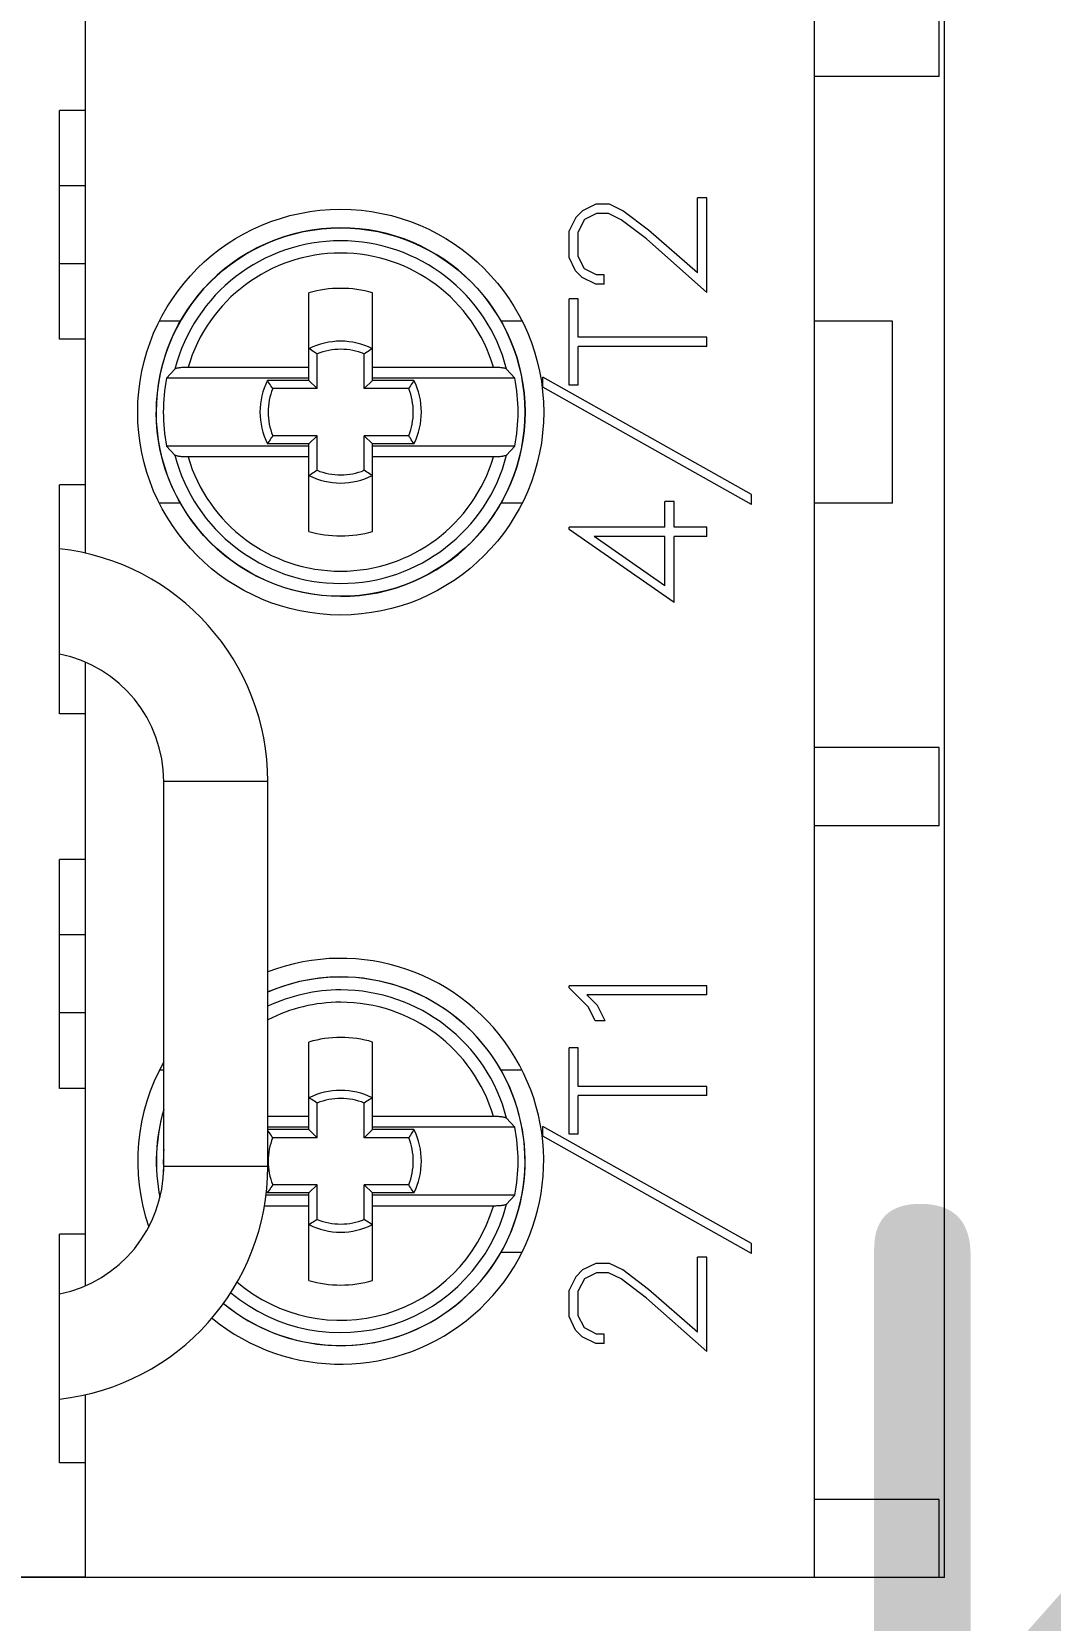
# Model space of a CAD drawing. Header units: millimetres. Extents: x 0 to 69574, y -5 to 41746.
# Drawn here: x 39264.15 to 39283.72, y 20005.02 to 20035.55 of the extents above; entities that cross this region are included whole.
import ezdxf
from ezdxf.enums import TextEntityAlignment as Align

# ---------------------------------------------------------------- set-up
doc = ezdxf.new("R2010")
doc.units = ezdxf.units.MM
doc.set_wipeout_variables(frame=1)
doc.layers.add('000-PI-Oprema', color=30, linetype='Continuous', lineweight=5)
doc.layers.add('000-PI_TEXT', color=7, linetype='Continuous')
doc.styles.add('PI0', font='isocpeur.ttf', dxfattribs={"width": 0.9})

# ---------------------------------------------------------------- blocks, each defined once
blk = doc.blocks.new('3RW4026-1BB14')
blk.add_wipeout([(45618.425, 37573.123), (45663.225, 37573.123), (45663.225, 37448.123), (45618.425, 37448.123)]).dxf.layer = '000-PI-Oprema'
at = {"layer": '000-PI-Oprema'}
for p, q in [((45618.425, 37448.123), (45618.425, 37542.623)), ((45618.43, 37464.623), (45618.43, 37478.623)), ((45620.625, 37465.123), (45625.025, 37465.123)), ((45620.625, 37464.623), (45620.625, 37465.123)), ((45625.025, 37464.623), (45625.025, 37465.123)), ((45627.825, 37465.123), (45632.225, 37465.123)), ((45627.825, 37464.623), (45627.825, 37465.123)), ((45629.275, 37464.623), (45629.275, 37465.123)), ((45630.775, 37464.623), (45630.775, 37465.123)), ((45632.225, 37464.623), (45632.225, 37465.123)), ((45635.025, 37465.123), (45639.425, 37465.123)), ((45635.025, 37464.623), (45635.025, 37465.123)), ((45639.425, 37464.623), (45639.425, 37465.123)), ((45642.225, 37465.123), (45646.625, 37465.123)), ((45642.225, 37464.623), (45642.225, 37465.123)), ((45643.675, 37464.623), (45643.675, 37465.123)), ((45645.175, 37464.623), (45645.175, 37465.123)), ((45646.625, 37464.623), (45646.625, 37465.123)), ((45618.425, 37464.623), (45618.43, 37464.623)), ((45618.43, 37464.623), (45620.625, 37464.623)), ((45620.625, 37464.623), (45621.937, 37464.623)), ((45624.033, 37464.623), (45627.825, 37464.623)), ((45627.825, 37464.623), (45629.275, 37464.623)), ((45629.275, 37464.623), (45630.775, 37464.623)), ((45630.775, 37464.623), (45632.225, 37464.623)), ((45632.225, 37464.623), (45635.025, 37464.623)), ((45635.025, 37464.623), (45636.016, 37464.623)), ((45638.112, 37464.623), (45639.425, 37464.623)), ((45639.425, 37464.623), (45642.225, 37464.623)), ((45642.225, 37464.623), (45643.675, 37464.623)), ((45643.675, 37464.623), (45645.175, 37464.623)), ((45645.175, 37464.623), (45646.625, 37464.623)), ((45646.625, 37464.623), (45649.425, 37464.623)), ((45626.325, 37463.123), (45633.725, 37463.123)), ((45626.325, 37461.123), (45626.325, 37463.123)), ((45628.176, 37463.123), (45628.176, 37463.208)), ((45633.725, 37461.123), (45633.725, 37463.123)), ((45639.073, 37462.803), (45639.073, 37463.208)), ((45639.73, 37463.093), (45639.908, 37463.145)), ((45639.908, 37463.145), (45640.088, 37463.189)), ((45640.088, 37463.189), (45640.27, 37463.222)), ((45640.27, 37463.222), (45640.454, 37463.247)), ((45640.454, 37463.247), (45640.639, 37463.261)), ((45640.639, 37463.261), (45640.825, 37463.266)), ((45641.01, 37463.261), (45640.825, 37463.266)), ((45641.195, 37463.247), (45641.01, 37463.261)), ((45641.379, 37463.222), (45641.195, 37463.247)), ((45641.561, 37463.189), (45641.379, 37463.222)), ((45641.741, 37463.145), (45641.561, 37463.189)), ((45641.919, 37463.093), (45641.741, 37463.145)), ((45642.576, 37462.803), (45642.576, 37463.208)), ((45639.053, 37462.791), (45639.216, 37462.88)), ((45639.216, 37462.88), (45639.384, 37462.96)), ((45639.384, 37462.96), (45639.555, 37463.031)), ((45639.555, 37463.031), (45639.73, 37463.093)), ((45639.97, 37462.798), (45639.972, 37462.815)), ((45639.972, 37462.815), (45639.974, 37462.832)), ((45639.974, 37462.832), (45639.977, 37462.846)), ((45639.977, 37462.846), (45639.979, 37462.86)), ((45639.979, 37462.86), (45639.982, 37462.873)), ((45639.982, 37462.873), (45639.985, 37462.884)), ((45639.985, 37462.884), (45639.988, 37462.893)), ((45639.988, 37462.893), (45639.991, 37462.901)), ((45639.991, 37462.901), (45639.994, 37462.907)), ((45639.994, 37462.907), (45639.997, 37462.911)), ((45640.17, 37463.067), (45639.997, 37462.911)), ((45640.17, 37460.336), (45640.17, 37463.067)), ((45641.479, 37460.336), (45641.479, 37463.067)), ((45641.652, 37462.911), (45641.479, 37463.067)), ((45641.655, 37462.907), (45641.652, 37462.911)), ((45641.658, 37462.901), (45641.655, 37462.907)), ((45641.661, 37462.893), (45641.658, 37462.901)), ((45641.664, 37462.884), (45641.661, 37462.893)), ((45641.667, 37462.873), (45641.664, 37462.884)), ((45641.67, 37462.86), (45641.667, 37462.873)), ((45641.672, 37462.846), (45641.67, 37462.86)), ((45641.675, 37462.832), (45641.672, 37462.846)), ((45641.677, 37462.815), (45641.675, 37462.832)), ((45641.679, 37462.798), (45641.677, 37462.815)), ((45642.094, 37463.031), (45641.919, 37463.093)), ((45642.265, 37462.96), (45642.094, 37463.031)), ((45642.433, 37462.88), (45642.265, 37462.96)), ((45642.596, 37462.791), (45642.433, 37462.88)), ((45638.595, 37462.476), (45638.742, 37462.589)), ((45638.742, 37462.589), (45638.895, 37462.694)), ((45638.895, 37462.694), (45639.053, 37462.791)), ((45639.964, 37462.699), (45639.965, 37462.72)), ((45639.964, 37462.677), (45639.964, 37462.699)), ((45639.964, 37462.656), (45639.964, 37462.677)), ((45639.964, 37460.336), (45639.964, 37462.656)), ((45639.965, 37462.72), (45639.966, 37462.741)), ((45639.966, 37462.741), (45639.967, 37462.76)), ((45639.967, 37462.76), (45639.968, 37462.779)), ((45639.968, 37462.779), (45639.97, 37462.798)), ((45641.681, 37462.779), (45641.679, 37462.798)), ((45641.682, 37462.76), (45641.681, 37462.779)), ((45641.683, 37462.741), (45641.682, 37462.76)), ((45641.684, 37462.72), (45641.683, 37462.741)), ((45641.685, 37462.699), (45641.684, 37462.72)), ((45641.685, 37462.677), (45641.685, 37462.699)), ((45641.685, 37462.656), (45641.685, 37462.677)), ((45641.685, 37460.336), (45641.685, 37462.656)), ((45642.754, 37462.694), (45642.596, 37462.791)), ((45642.907, 37462.589), (45642.754, 37462.694)), ((45643.054, 37462.476), (45642.907, 37462.589)), ((45638.192, 37462.094), (45638.319, 37462.228)), ((45638.319, 37462.228), (45638.454, 37462.356)), ((45638.454, 37462.356), (45638.595, 37462.476)), ((45643.195, 37462.356), (45643.054, 37462.476)), ((45643.33, 37462.228), (45643.195, 37462.356)), ((45643.457, 37462.094), (45643.33, 37462.228)), ((45637.958, 37461.806), (45638.071, 37461.953)), ((45638.071, 37461.953), (45638.192, 37462.094)), ((45643.578, 37461.953), (45643.457, 37462.094)), ((45643.691, 37461.806), (45643.578, 37461.953)), ((45637.756, 37461.495), (45637.853, 37461.653)), ((45637.853, 37461.653), (45637.958, 37461.806)), ((45643.796, 37461.653), (45643.691, 37461.806)), ((45643.893, 37461.495), (45643.796, 37461.653)), ((45637.588, 37461.164), (45637.668, 37461.332)), ((45637.668, 37461.332), (45637.756, 37461.495)), ((45643.981, 37461.332), (45643.893, 37461.495)), ((45644.061, 37461.164), (45643.981, 37461.332)), ((45625.564, 37460.336), (45625.564, 37461.188)), ((45625.77, 37460.336), (45625.77, 37461.158)), ((45625.842, 37461.114), (45625.815, 37461.131)), ((45625.815, 37460.333), (45625.815, 37461.131)), ((45625.868, 37461.097), (45625.842, 37461.114)), ((45625.895, 37461.08), (45625.868, 37461.097)), ((45625.921, 37461.063), (45625.895, 37461.08)), ((45625.946, 37461.047), (45625.921, 37461.063)), ((45625.971, 37461.03), (45625.946, 37461.047)), ((45625.971, 37460.177), (45625.971, 37461.03)), ((45626.325, 37461.123), (45633.725, 37461.123)), ((45626.878, 37461.03), (45626.901, 37461.045)), ((45626.878, 37460.177), (45626.878, 37461.03)), ((45626.901, 37461.045), (45626.925, 37461.061)), ((45626.925, 37461.061), (45626.949, 37461.077)), ((45626.949, 37461.077), (45626.973, 37461.092)), ((45626.973, 37461.092), (45626.997, 37461.108)), ((45626.997, 37461.108), (45627.022, 37461.123)), ((45627.034, 37460.333), (45627.034, 37461.123)), ((45627.079, 37460.336), (45627.079, 37461.123)), ((45627.285, 37460.336), (45627.285, 37461.123)), ((45629.755, 37460.932), (45629.679, 37461.123)), ((45637.455, 37460.818), (45637.517, 37460.993)), ((45637.517, 37460.993), (45637.588, 37461.164)), ((45640.242, 37461.114), (45640.215, 37461.131)), ((45640.215, 37460.333), (45640.215, 37461.131)), ((45640.268, 37461.097), (45640.242, 37461.114)), ((45640.295, 37461.08), (45640.268, 37461.097)), ((45640.321, 37461.063), (45640.295, 37461.08)), ((45640.346, 37461.047), (45640.321, 37461.063)), ((45640.371, 37461.03), (45640.346, 37461.047)), ((45640.371, 37460.177), (45640.371, 37461.03)), ((45641.278, 37461.03), (45641.303, 37461.047)), ((45641.278, 37460.177), (45641.278, 37461.03)), ((45641.303, 37461.047), (45641.329, 37461.063)), ((45641.329, 37461.063), (45641.354, 37461.08)), ((45641.354, 37461.08), (45641.381, 37461.097)), ((45641.381, 37461.097), (45641.407, 37461.114)), ((45641.407, 37461.114), (45641.434, 37461.131)), ((45641.434, 37460.333), (45641.434, 37461.131)), ((45644.132, 37460.993), (45644.061, 37461.164)), ((45644.194, 37460.818), (45644.132, 37460.993)), ((45629.819, 37460.737), (45629.755, 37460.932)), ((45629.872, 37460.538), (45629.819, 37460.737)), ((45637.403, 37460.64), (45637.455, 37460.818)), ((45644.246, 37460.64), (45644.194, 37460.818)), ((45629.914, 37460.337), (45629.872, 37460.538)), ((45637.325, 37460.277), (45637.359, 37460.46)), ((45637.359, 37460.46), (45637.403, 37460.64)), ((45644.29, 37460.46), (45644.246, 37460.64)), ((45644.324, 37460.277), (45644.29, 37460.46)), ((45624.132, 37460.336), (45625.564, 37460.336)), ((45625.222, 37460.306), (45625.205, 37460.333)), ((45625.205, 37460.333), (45625.815, 37460.333)), ((45625.239, 37460.279), (45625.222, 37460.306)), ((45625.256, 37460.253), (45625.239, 37460.279)), ((45625.272, 37460.227), (45625.256, 37460.253)), ((45625.289, 37460.202), (45625.272, 37460.227)), ((45625.306, 37460.177), (45625.289, 37460.202)), ((45625.306, 37460.177), (45625.971, 37460.177)), ((45625.564, 37460.336), (45625.77, 37460.336)), ((45625.971, 37460.177), (45625.815, 37460.333)), ((45626.878, 37460.177), (45627.034, 37460.333)), ((45626.878, 37460.177), (45627.543, 37460.177)), ((45627.034, 37460.333), (45627.644, 37460.333)), ((45627.079, 37460.336), (45627.285, 37460.336)), ((45627.285, 37460.336), (45628.717, 37460.336)), ((45627.543, 37460.177), (45627.56, 37460.202)), ((45627.56, 37460.202), (45627.577, 37460.227)), ((45627.577, 37460.227), (45627.593, 37460.253)), ((45627.593, 37460.253), (45627.61, 37460.279)), ((45627.61, 37460.279), (45627.627, 37460.306)), ((45627.627, 37460.306), (45627.644, 37460.333)), ((45629.943, 37460.134), (45629.914, 37460.337)), ((45629.961, 37459.929), (45629.943, 37460.134)), ((45637.287, 37459.909), (45637.301, 37460.094)), ((45637.301, 37460.094), (45637.325, 37460.277)), ((45638.532, 37460.336), (45639.964, 37460.336)), ((45639.622, 37460.306), (45639.605, 37460.333)), ((45639.605, 37460.333), (45640.215, 37460.333)), ((45639.639, 37460.279), (45639.622, 37460.306)), ((45639.656, 37460.253), (45639.639, 37460.279)), ((45639.672, 37460.227), (45639.656, 37460.253)), ((45639.689, 37460.202), (45639.672, 37460.227)), ((45639.706, 37460.177), (45639.689, 37460.202)), ((45639.706, 37460.177), (45640.371, 37460.177)), ((45639.964, 37460.336), (45640.17, 37460.336)), ((45640.371, 37460.177), (45640.215, 37460.333)), ((45641.278, 37460.177), (45641.434, 37460.333)), ((45641.278, 37460.177), (45641.943, 37460.177)), ((45641.434, 37460.333), (45642.044, 37460.333)), ((45641.479, 37460.336), (45641.685, 37460.336)), ((45641.685, 37460.336), (45643.117, 37460.336)), ((45641.943, 37460.177), (45641.96, 37460.202)), ((45641.96, 37460.202), (45641.977, 37460.227)), ((45641.977, 37460.227), (45641.993, 37460.253)), ((45641.993, 37460.253), (45642.01, 37460.279)), ((45642.01, 37460.279), (45642.027, 37460.306)), ((45642.027, 37460.306), (45642.044, 37460.333)), ((45644.348, 37460.094), (45644.324, 37460.277)), ((45644.362, 37459.909), (45644.348, 37460.094)), ((45629.967, 37459.723), (45629.961, 37459.929)), ((45637.282, 37459.723), (45637.287, 37459.909)), ((45644.367, 37459.723), (45644.362, 37459.909)), ((45625.205, 37459.114), (45625.222, 37459.141)), ((45625.222, 37459.141), (45625.239, 37459.167)), ((45625.239, 37459.167), (45625.256, 37459.193)), ((45625.256, 37459.193), (45625.272, 37459.219)), ((45625.272, 37459.219), (45625.289, 37459.245)), ((45625.289, 37459.245), (45625.306, 37459.27)), ((45625.306, 37459.27), (45625.971, 37459.27)), ((45625.815, 37459.114), (45625.971, 37459.27)), ((45625.971, 37458.417), (45625.971, 37459.27)), ((45627.034, 37459.114), (45626.878, 37459.27)), ((45626.878, 37459.27), (45627.543, 37459.27)), ((45626.878, 37458.417), (45626.878, 37459.27)), ((45627.56, 37459.245), (45627.543, 37459.27)), ((45627.577, 37459.219), (45627.56, 37459.245)), ((45627.593, 37459.193), (45627.577, 37459.219)), ((45627.61, 37459.167), (45627.593, 37459.193)), ((45627.627, 37459.141), (45627.61, 37459.167)), ((45627.644, 37459.114), (45627.627, 37459.141)), ((45639.605, 37459.114), (45639.622, 37459.141)), ((45639.622, 37459.141), (45639.639, 37459.167)), ((45639.639, 37459.167), (45639.656, 37459.193)), ((45639.656, 37459.193), (45639.672, 37459.219)), ((45639.672, 37459.219), (45639.689, 37459.245)), ((45639.689, 37459.245), (45639.706, 37459.27)), ((45639.706, 37459.27), (45640.371, 37459.27)), ((45640.215, 37459.114), (45640.371, 37459.27)), ((45640.371, 37458.417), (45640.371, 37459.27)), ((45641.434, 37459.114), (45641.278, 37459.27)), ((45641.278, 37459.27), (45641.943, 37459.27)), ((45641.278, 37458.417), (45641.278, 37459.27)), ((45641.96, 37459.245), (45641.943, 37459.27)), ((45641.977, 37459.219), (45641.96, 37459.245)), ((45641.993, 37459.193), (45641.977, 37459.219)), ((45642.01, 37459.167), (45641.993, 37459.193)), ((45642.027, 37459.141), (45642.01, 37459.167)), ((45642.044, 37459.114), (45642.027, 37459.141)), ((45624.132, 37459.11), (45625.564, 37459.11)), ((45625.205, 37459.114), (45625.815, 37459.114)), ((45625.564, 37459.11), (45625.77, 37459.11)), ((45625.564, 37456.79), (45625.564, 37459.11)), ((45625.77, 37456.379), (45625.77, 37459.11)), ((45625.815, 37458.316), (45625.815, 37459.114)), ((45627.034, 37459.114), (45627.644, 37459.114)), ((45627.034, 37458.316), (45627.034, 37459.114)), ((45627.079, 37459.11), (45627.285, 37459.11)), ((45627.079, 37456.379), (45627.079, 37459.11)), ((45627.285, 37459.11), (45628.717, 37459.11)), ((45627.285, 37456.79), (45627.285, 37459.11)), ((45638.532, 37459.11), (45639.964, 37459.11)), ((45639.605, 37459.114), (45640.215, 37459.114)), ((45639.964, 37459.11), (45640.17, 37459.11)), ((45639.964, 37456.79), (45639.964, 37459.11)), ((45640.17, 37456.379), (45640.17, 37459.11)), ((45640.215, 37458.316), (45640.215, 37459.114)), ((45641.434, 37459.114), (45642.044, 37459.114)), ((45641.434, 37458.316), (45641.434, 37459.114)), ((45641.479, 37459.11), (45641.685, 37459.11)), ((45641.479, 37456.379), (45641.479, 37459.11)), ((45641.685, 37459.11), (45643.117, 37459.11)), ((45641.685, 37456.79), (45641.685, 37459.11)), ((45625.815, 37458.316), (45625.842, 37458.333)), ((45625.842, 37458.333), (45625.868, 37458.35)), ((45625.868, 37458.35), (45625.895, 37458.366)), ((45625.895, 37458.366), (45625.921, 37458.383)), ((45625.921, 37458.383), (45625.946, 37458.4)), ((45625.946, 37458.4), (45625.971, 37458.417)), ((45626.903, 37458.4), (45626.878, 37458.417)), ((45626.929, 37458.383), (45626.903, 37458.4)), ((45626.954, 37458.366), (45626.929, 37458.383)), ((45626.981, 37458.35), (45626.954, 37458.366)), ((45627.007, 37458.333), (45626.981, 37458.35)), ((45627.034, 37458.316), (45627.007, 37458.333)), ((45640.215, 37458.316), (45640.242, 37458.333)), ((45640.242, 37458.333), (45640.268, 37458.35)), ((45640.268, 37458.35), (45640.295, 37458.366)), ((45640.295, 37458.366), (45640.321, 37458.383)), ((45640.321, 37458.383), (45640.346, 37458.4)), ((45640.346, 37458.4), (45640.371, 37458.417)), ((45641.303, 37458.4), (45641.278, 37458.417)), ((45641.329, 37458.383), (45641.303, 37458.4)), ((45641.354, 37458.366), (45641.329, 37458.383)), ((45641.381, 37458.35), (45641.354, 37458.366)), ((45641.407, 37458.333), (45641.381, 37458.35)), ((45641.434, 37458.316), (45641.407, 37458.333)), ((45625.564, 37456.769), (45625.564, 37456.79)), ((45625.564, 37456.748), (45625.564, 37456.769)), ((45625.565, 37456.727), (45625.564, 37456.748)), ((45625.566, 37456.706), (45625.565, 37456.727)), ((45625.567, 37456.687), (45625.566, 37456.706)), ((45627.282, 37456.69), (45627.283, 37456.705)), ((45627.283, 37456.705), (45627.284, 37456.722)), ((45627.284, 37456.722), (45627.285, 37456.739)), ((45627.285, 37456.774), (45627.285, 37456.79)), ((45627.285, 37456.756), (45627.285, 37456.774)), ((45627.285, 37456.739), (45627.285, 37456.756)), ((45639.964, 37456.769), (45639.964, 37456.79)), ((45639.964, 37456.748), (45639.964, 37456.769)), ((45639.965, 37456.727), (45639.964, 37456.748)), ((45639.966, 37456.706), (45639.965, 37456.727)), ((45639.967, 37456.687), (45639.966, 37456.706)), ((45641.682, 37456.687), (45641.683, 37456.706)), ((45641.683, 37456.706), (45641.684, 37456.727)), ((45641.684, 37456.727), (45641.685, 37456.748)), ((45641.685, 37456.769), (45641.685, 37456.79)), ((45641.685, 37456.748), (45641.685, 37456.769)), ((45624.673, 37456.239), (45624.673, 37456.644)), ((45625.568, 37456.668), (45625.567, 37456.687)), ((45625.57, 37456.649), (45625.568, 37456.668)), ((45625.572, 37456.631), (45625.57, 37456.649)), ((45625.574, 37456.615), (45625.572, 37456.631)), ((45625.577, 37456.6), (45625.574, 37456.615)), ((45625.579, 37456.586), (45625.577, 37456.6)), ((45625.582, 37456.574), (45625.579, 37456.586)), ((45625.585, 37456.562), (45625.582, 37456.574)), ((45625.588, 37456.553), (45625.585, 37456.562)), ((45625.591, 37456.546), (45625.588, 37456.553)), ((45625.594, 37456.54), (45625.591, 37456.546)), ((45625.597, 37456.535), (45625.594, 37456.54)), ((45625.597, 37456.535), (45625.77, 37456.379)), ((45627.079, 37456.379), (45627.252, 37456.535)), ((45627.252, 37456.535), (45627.254, 37456.539)), ((45627.254, 37456.539), (45627.257, 37456.543)), ((45627.257, 37456.543), (45627.26, 37456.549)), ((45627.26, 37456.549), (45627.262, 37456.555)), ((45627.262, 37456.555), (45627.264, 37456.563)), ((45627.264, 37456.563), (45627.267, 37456.572)), ((45627.267, 37456.572), (45627.269, 37456.582)), ((45627.269, 37456.582), (45627.271, 37456.593)), ((45627.271, 37456.593), (45627.273, 37456.604)), ((45627.273, 37456.604), (45627.275, 37456.616)), ((45627.275, 37456.616), (45627.277, 37456.629)), ((45627.277, 37456.629), (45627.278, 37456.644)), ((45627.278, 37456.644), (45627.28, 37456.659)), ((45627.28, 37456.659), (45627.281, 37456.674)), ((45627.281, 37456.674), (45627.282, 37456.69)), ((45628.176, 37456.239), (45628.176, 37456.644)), ((45639.073, 37456.239), (45639.073, 37456.644)), ((45639.968, 37456.668), (45639.967, 37456.687)), ((45639.97, 37456.649), (45639.968, 37456.668)), ((45639.972, 37456.631), (45639.97, 37456.649)), ((45639.974, 37456.615), (45639.972, 37456.631)), ((45639.977, 37456.6), (45639.974, 37456.615)), ((45639.979, 37456.586), (45639.977, 37456.6)), ((45639.982, 37456.574), (45639.979, 37456.586)), ((45639.985, 37456.562), (45639.982, 37456.574)), ((45639.988, 37456.553), (45639.985, 37456.562)), ((45639.991, 37456.546), (45639.988, 37456.553)), ((45639.994, 37456.54), (45639.991, 37456.546)), ((45639.997, 37456.535), (45639.994, 37456.54)), ((45639.997, 37456.535), (45640.17, 37456.379)), ((45641.479, 37456.379), (45641.652, 37456.535)), ((45641.652, 37456.535), (45641.655, 37456.54)), ((45641.655, 37456.54), (45641.658, 37456.546)), ((45641.658, 37456.546), (45641.661, 37456.553)), ((45641.661, 37456.553), (45641.664, 37456.562)), ((45641.664, 37456.562), (45641.667, 37456.574)), ((45641.667, 37456.574), (45641.67, 37456.586)), ((45641.67, 37456.586), (45641.672, 37456.6)), ((45641.672, 37456.6), (45641.675, 37456.615)), ((45641.675, 37456.615), (45641.677, 37456.631)), ((45641.677, 37456.631), (45641.679, 37456.649)), ((45641.679, 37456.649), (45641.681, 37456.668)), ((45641.681, 37456.668), (45641.682, 37456.687)), ((45642.576, 37456.239), (45642.576, 37456.644)), ((45624.649, 37451.832), (45626.904, 37455.839)), ((45624.841, 37451.832), (45627.094, 37455.839)), ((45626.904, 37455.839), (45627.094, 37455.839)), ((45639.049, 37451.832), (45641.304, 37455.839)), ((45639.241, 37451.832), (45641.494, 37455.839)), ((45641.304, 37455.839), (45641.494, 37455.839)), ((45623.049, 37455.081), (45623.18, 37455.209)), ((45623.18, 37455.209), (45623.439, 37455.335)), ((45623.439, 37455.335), (45623.947, 37455.335)), ((45624.204, 37455.207), (45623.947, 37455.335)), ((45624.335, 37455.078), (45624.204, 37455.207)), ((45626.946, 37455.335), (45628.603, 37455.335)), ((45626.946, 37455.158), (45626.946, 37455.335)), ((45628.603, 37455.158), (45628.603, 37455.335)), ((45629.385, 37454.961), (45629.76, 37455.335)), ((45629.76, 37455.335), (45629.797, 37455.335)), ((45629.797, 37452.689), (45629.797, 37455.335)), ((45637.168, 37453.319), (45638.568, 37455.335)), ((45638.568, 37455.335), (45638.611, 37455.335)), ((45638.611, 37453.495), (45638.611, 37455.335)), ((45641.346, 37455.335), (45643.003, 37455.335)), ((45641.346, 37455.158), (45641.346, 37455.335)), ((45643.003, 37455.158), (45643.003, 37455.335)), ((45643.411, 37455.081), (45643.542, 37455.209)), ((45643.542, 37455.209), (45643.8, 37455.335)), ((45643.8, 37455.335), (45644.309, 37455.335)), ((45644.565, 37455.207), (45644.309, 37455.335)), ((45644.696, 37455.078), (45644.565, 37455.207)), ((45622.924, 37454.822), (45623.049, 37455.081)), ((45623.103, 37454.809), (45623.22, 37455.041)), ((45623.22, 37455.041), (45623.453, 37455.158)), ((45623.453, 37455.158), (45623.931, 37455.158)), ((45624.166, 37455.041), (45623.931, 37455.158)), ((45624.281, 37454.809), (45624.166, 37455.041)), ((45624.462, 37454.82), (45624.335, 37455.078)), ((45626.946, 37455.158), (45627.686, 37455.158)), ((45627.686, 37452.689), (45627.686, 37455.158)), ((45627.863, 37455.158), (45628.603, 37455.158)), ((45627.863, 37452.689), (45627.863, 37455.158)), ((45629.126, 37454.831), (45629.385, 37454.961)), ((45629.419, 37454.789), (45629.621, 37454.993)), ((45629.621, 37452.689), (45629.621, 37454.993)), ((45641.346, 37455.158), (45642.086, 37455.158)), ((45642.086, 37452.689), (45642.086, 37455.158)), ((45642.263, 37455.158), (45643.003, 37455.158)), ((45642.263, 37452.689), (45642.263, 37455.158)), ((45643.285, 37454.822), (45643.411, 37455.081)), ((45643.464, 37454.809), (45643.582, 37455.041)), ((45643.582, 37455.041), (45643.814, 37455.158)), ((45643.814, 37455.158), (45644.293, 37455.158)), ((45644.527, 37455.041), (45644.293, 37455.158)), ((45644.643, 37454.809), (45644.527, 37455.041)), ((45644.824, 37454.82), (45644.696, 37455.078)), ((45622.924, 37454.664), (45622.924, 37454.822)), ((45622.924, 37454.664), (45623.103, 37454.664)), ((45623.103, 37454.664), (45623.103, 37454.809)), ((45624.162, 37454.335), (45624.281, 37454.576)), ((45624.281, 37454.576), (45624.281, 37454.809)), ((45624.335, 37454.305), (45624.462, 37454.558)), ((45624.462, 37454.558), (45624.462, 37454.82)), ((45629.126, 37454.645), (45629.126, 37454.831)), ((45629.126, 37454.645), (45629.419, 37454.789)), ((45637.488, 37453.495), (45638.434, 37454.856)), ((45638.434, 37453.495), (45638.434, 37454.856)), ((45643.285, 37454.664), (45643.285, 37454.822)), ((45643.285, 37454.664), (45643.464, 37454.664)), ((45643.464, 37454.664), (45643.464, 37454.809)), ((45644.524, 37454.335), (45644.643, 37454.576)), ((45644.643, 37454.576), (45644.643, 37454.809)), ((45644.696, 37454.305), (45644.824, 37454.558)), ((45644.824, 37454.558), (45644.824, 37454.82)), ((45623.795, 37453.846), (45624.162, 37454.335)), ((45623.961, 37453.807), (45624.335, 37454.305)), ((45644.157, 37453.846), (45644.524, 37454.335)), ((45644.322, 37453.807), (45644.696, 37454.305)), ((45622.765, 37452.689), (45623.795, 37453.846)), ((45623.139, 37452.865), (45623.961, 37453.807)), ((45643.127, 37452.689), (45644.157, 37453.846)), ((45643.501, 37452.865), (45644.322, 37453.807)), ((45637.488, 37453.495), (45638.434, 37453.495)), ((45638.611, 37453.495), (45639.105, 37453.495)), ((45639.105, 37453.319), (45639.105, 37453.495)), ((45637.168, 37453.319), (45638.434, 37453.319)), ((45638.434, 37452.689), (45638.434, 37453.319)), ((45638.611, 37453.319), (45639.105, 37453.319)), ((45638.611, 37452.689), (45638.611, 37453.319)), ((45623.139, 37452.865), (45624.584, 37452.865)), ((45624.584, 37452.689), (45624.584, 37452.865)), ((45643.501, 37452.865), (45644.946, 37452.865)), ((45644.946, 37452.689), (45644.946, 37452.865)), ((45622.765, 37452.689), (45624.584, 37452.689)), ((45627.686, 37452.689), (45627.863, 37452.689)), ((45629.621, 37452.689), (45629.797, 37452.689)), ((45638.434, 37452.689), (45638.611, 37452.689)), ((45642.086, 37452.689), (45642.263, 37452.689)), ((45643.127, 37452.689), (45644.946, 37452.689)), ((45624.649, 37451.832), (45624.841, 37451.832)), ((45639.049, 37451.832), (45639.241, 37451.832)), ((45618.425, 37450.623), (45663.225, 37450.623)), ((45619.925, 37448.223), (45619.925, 37450.623)), ((45632.875, 37448.223), (45632.875, 37450.623)), ((45634.375, 37448.223), (45634.375, 37450.623)), ((45639.075, 37449.123), (45639.075, 37450.623)), ((45642.575, 37449.123), (45642.575, 37450.623)), ((45647.275, 37448.223), (45647.275, 37450.623)), ((45639.075, 37449.123), (45642.575, 37449.123)), ((45618.425, 37448.223), (45619.925, 37448.223)), ((45632.875, 37448.223), (45634.375, 37448.223)), ((45647.275, 37448.223), (45648.775, 37448.223)), ((45618.425, 37448.123), (45663.225, 37448.123))]:
    blk.add_line(p, q, dxfattribs=at)
for radius in [3.9, 3.541]:
    blk.add_circle((45640.825, 37459.723), radius, dxfattribs=at)
for centre, radius, start, end in [((45626.325, 37465.623), 4.5, 186.3792, 270), ((45626.325, 37465.623), 2.5, 191.5366, 270), ((45633.725, 37465.623), 2.5, 270, 348.4634), ((45633.725, 37465.623), 4.5, 270, 353.6208), ((45626.425, 37459.723), 3.9, 60.6687, 108.9457), ((45626.425, 37459.723), 3.543, 73.6863, 101.3856), ((45626.425, 37459.723), 3.541, 73.7572, 101.3415), ((45626.425, 37459.723), 3.408, 86.1847, 93.3088), ((45640.825, 37459.723), 3.408, 78.9263, 101.0737), ((45640.825, 37459.723), 3.293, 104.547, 255.453), ((45640.825, 37459.723), 3.293, 0, 75.453), ((45640.825, 37459.723), 3.057, 106.3574, 253.6426), ((45640.825, 37459.723), 3.057, 0, 73.6426), ((45626.425, 37459.723), 3.9, 140.6534, 21.0376), ((45626.425, 37459.723), 3.543, 140.5289, 0), ((45626.425, 37459.723), 3.541, 140.5276, 23.2869), ((45626.425, 37459.723), 3.293, 140.1322, 255.453), ((45626.425, 37459.723), 3.057, 139.4492, 253.6426), ((45626.425, 37459.911), 1.363, 114.8576, 116.5671), ((45626.425, 37459.911), 1.207, 67.9332, 112.0668), ((45626.425, 37459.723), 3.057, 0, 27.2593), ((45626.425, 37459.723), 3.293, 0, 25.1569), ((45640.825, 37459.911), 1.363, 63.4329, 116.5671), ((45640.825, 37459.911), 1.207, 67.9332, 112.0668), ((45626.246, 37459.723), 2.201, 163.8366, 196.1635), ((45626.425, 37459.723), 1.363, 153.433, 206.5671), ((45626.425, 37459.723), 1.207, 157.9331, 202.0668), ((45626.425, 37459.723), 1.207, 337.9332, 22.0669), ((45626.425, 37459.723), 1.363, 333.4329, 26.567), ((45626.603, 37459.723), 2.201, 343.8365, 16.1634), ((45640.646, 37459.723), 2.201, 163.8366, 196.1635), ((45640.825, 37459.723), 1.363, 153.433, 206.5671), ((45640.825, 37459.723), 1.207, 157.9331, 202.0668), ((45640.825, 37459.723), 1.207, 337.9332, 22.0669), ((45640.825, 37459.723), 1.363, 333.4329, 26.567), ((45641.003, 37459.723), 2.201, 343.8365, 16.1634), ((45626.425, 37459.723), 3.293, 284.547, 0), ((45626.425, 37459.723), 3.057, 286.3574, 0), ((45640.825, 37459.723), 3.543, 180, 0), ((45640.825, 37459.723), 3.293, 284.547, 0), ((45640.825, 37459.723), 3.057, 286.3574, 0), ((45626.425, 37459.535), 1.363, 243.4329, 296.5671), ((45626.425, 37459.535), 1.207, 247.9331, 292.0668), ((45640.825, 37459.535), 1.363, 243.4329, 296.5671), ((45640.825, 37459.535), 1.207, 247.9331, 292.0669), ((45626.425, 37459.723), 3.408, 258.9263, 281.0737), ((45640.825, 37459.723), 3.408, 258.9263, 281.0737), ((45622.075, 37453.123), 2.5, 269.6066, 270), ((45623.325, 37453.123), 2.5, 270, 270.3934)]:
    blk.add_arc(centre, radius, start, end, dxfattribs=at)

msp = doc.modelspace()

# ---------------------------------------------------------------- block references
at = {"layer": '000-PI-Oprema', "rotation": 90}
msp.add_blockref('3RW4026-1BB14', (76729.808, -25612.585), dxfattribs=at)

# ---------------------------------------------------------------- next in the draw order: texts
at = {"layer": '000-PI_TEXT', "style": 'PI0', "width": 0.9}
msp.add_text('-KM 347 07', height=20, dxfattribs=at).set_placement((39331.817, 20003.054), align=Align.MIDDLE)

doc.saveas('drawing.dxf')
